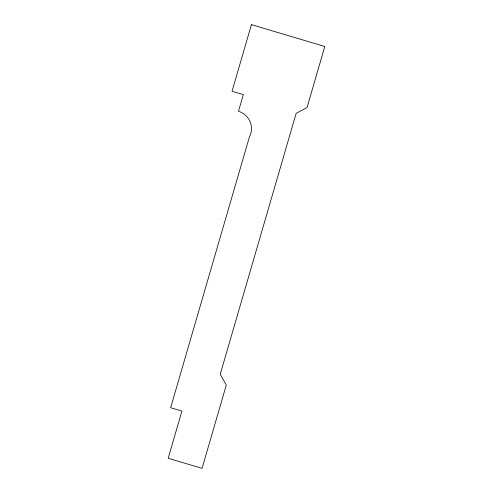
<?xml version="1.0" encoding="UTF-8"?>
<svg xmlns="http://www.w3.org/2000/svg" width="493" height="493" viewBox="0 0 493 493"><rect width="100%" height="100%" fill="white"/><g stroke="black" fill="none" stroke-linecap="round" stroke-linejoin="round"><path stroke-width="0.74" d="M251.424 24.65L232.043 91.26L243.332 94.619L238.489 111.27A18.259 17.908 25.5 0 1 249.366 137.128L170.633 407.729L181.923 411.088L168.193 458.268L202.062 468.35L226.287 385.088L220.242 374.242L296.151 113.353L307.04 107.548L324.807 46.49L251.424 24.65"/></g></svg>
